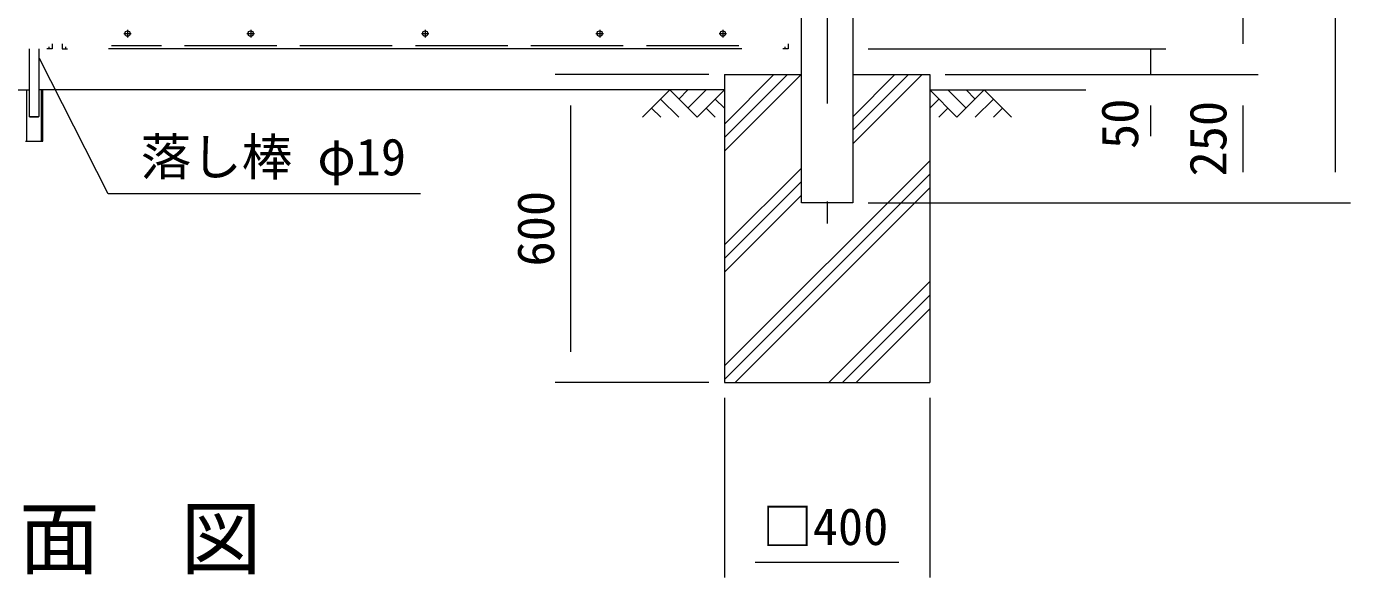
# Model space of a CAD drawing. Units: millimetres, scale not verified. Extents: x -6300 to 6300, y -4455 to 4455.
# Drawn here: x -2219 to 361, y -1708 to -634 of the extents above; entities that cross this region are included whole.
import ezdxf
from ezdxf.enums import TextEntityAlignment as Align

# ---------------------------------------------------------------- set-up
doc = ezdxf.new("R2010")
doc.units = ezdxf.units.MM
doc.header["$LTSCALE"] = 30
doc.linetypes.add('DASHED', pattern=[7.5, 6, -1.5])
doc.linetypes.add('USER1', pattern=[50.8, 31.75, -6.35, 6.35, -6.35])
for name, color, linetype, lineweight in [('0-0_D-TTL-TXT', 7, 'Continuous', 18), ('0-1_D-STR1', 1, 'Continuous', 18), ('0-2_D-BMK', 2, 'USER1', 13), ('0-3_D-STR4', 7, 'Continuous', 9), ('0-4_D-BGD', 7, 'Continuous', 9), ('0-5_D-DCR-HCH', 7, 'Continuous', 9), ('0-6_D-STR-DIM', 7, 'Continuous', 9), ('0-8_D-STR-TXT', 7, 'Continuous', 9), ('0-9_D-STR3', 3, 'Continuous', 13)]:
    doc.layers.add(name, color=color, linetype=linetype, lineweight=lineweight)
doc.styles.add('ＭＳ ゴシック', font='')
doc.styles.get('ＭＳ ゴシック').set_extended_font_data('MS Gothic')

msp = doc.modelspace()

# ---------------------------------------------------------------- linework, layer by layer
at = {"layer": '0-1_D-STR1'}
for p, q in [((-609.41, 497.16), (-609.41, -977.84)), ((-2169.41, -667.84), (-2169.41, -677.84)), ((-2149.41, -667.84), (-2149.41, -677.84)), ((-735.41, -667.84), (-735.41, -677.84)), ((-2169.41, -677.84), (-2179.41, -677.84)), ((-2149.41, -677.84), (-2139.41, -677.84)), ((-825.41, -677.84), (-2059.41, -677.84)), ((-735.41, -677.84), (-745.41, -677.84))]:
    msp.add_line(p, q, dxfattribs=at)
at = {"layer": '0-1_D-STR1', "linetype": 'DASHED'}
for p, q in [((-2175.41, -673.84), (-2175.41, -677.84)), ((-2143.41, -673.84), (-2143.41, -677.84)), ((-831.41, -671.84), (-2053.41, -671.84)), ((-741.41, -673.84), (-741.41, -677.84))]:
    msp.add_line(p, q, dxfattribs=at)
at = {"layer": '0-1_D-STR1'}
msp.add_lwpolyline([(-609.41, -977.84), (-709.41, -977.84), (-709.41, 497.16)], dxfattribs=at)
at = {"layer": '0-2_D-BMK'}
for p, q in [((-659.41, 549.16), (-659.41, -1017.84)), ((-2022.41, -640.4), (-2022.41, -655.28)), ((-1782.41, -640.4), (-1782.41, -655.28)), ((-1442.41, -640.4), (-1442.41, -655.28)), ((-1102.41, -640.4), (-1102.41, -655.28)), ((-862.41, -640.4), (-862.41, -655.28)), ((-2029.85, -647.84), (-2014.97, -647.84)), ((-1789.85, -647.84), (-1774.97, -647.84)), ((-1449.85, -647.84), (-1434.97, -647.84)), ((-1109.85, -647.84), (-1094.97, -647.84)), ((-869.85, -647.84), (-854.97, -647.84))]:
    msp.add_line(p, q, dxfattribs=at)
at = {"layer": '0-3_D-STR4'}
for p, q in [((-859.41, -727.84), (-709.41, -727.84)), ((-859.41, -727.84), (-859.41, -1327.84)), ((-609.41, -727.84), (-459.41, -727.84)), ((-459.41, -727.84), (-459.41, -1327.84)), ((-859.41, -1327.84), (-459.41, -1327.84))]:
    msp.add_line(p, q, dxfattribs=at)
at = {"layer": '0-4_D-BGD'}
for p, q in [((-3459.41, -757.84), (-2213.91, -757.84)), ((-859.41, -757.84), (-2194.91, -757.84)), ((-459.41, -757.84), (-155.13, -757.84))]:
    msp.add_line(p, q, dxfattribs=at)
at = {"layer": '0-5_D-DCR-HCH'}
for p, q in [((-859.41, -877.22), (-710.03, -727.84)), ((-859.41, -850.71), (-736.54, -727.84)), ((-859.41, -824.19), (-763.06, -727.84)), ((-609.41, -862.93), (-474.32, -727.84)), ((-609.41, -836.41), (-500.84, -727.84)), ((-609.41, -809.89), (-527.36, -727.84)), ((-965.84, -757.84), (-1019.05, -811.05)), ((-965.84, -757.84), (-912.62, -811.05)), ((-948.1, -775.57), (-930.36, -757.84)), ((-930.36, -793.31), (-894.89, -757.84)), ((-912.62, -811.05), (-859.41, -757.84)), ((-406.2, -811.05), (-459.41, -757.84)), ((-388.46, -793.31), (-423.94, -757.84)), ((-352.99, -757.84), (-406.2, -811.05)), ((-370.63, -775.67), (-388.46, -757.84)), ((-352.99, -757.84), (-299.78, -811.05)), ((-1001.31, -793.31), (-983.49, -811.05)), ((-983.57, -775.57), (-947.94, -811.05)), ((-894.89, -793.31), (-877.07, -811.05)), ((-877.15, -775.57), (-859.41, -793.23)), ((-441.67, -775.57), (-459.41, -793.23)), ((-423.94, -793.31), (-441.76, -811.05)), ((-335.25, -775.57), (-370.89, -811.05)), ((-317.51, -793.31), (-335.33, -811.05)), ((-859.41, -1295.6), (-459.41, -895.6)), ((-859.41, -1059.89), (-709.41, -909.89)), ((-859.41, -1322.11), (-459.41, -922.11)), ((-859.41, -1086.41), (-709.41, -936.41)), ((-838.62, -1327.84), (-459.41, -948.63)), ((-859.41, -1112.93), (-709.41, -962.93)), ((-655.95, -1327.84), (-459.41, -1131.3)), ((-629.43, -1327.84), (-459.41, -1157.82)), ((-602.92, -1327.84), (-459.41, -1184.33))]:
    msp.add_line(p, q, dxfattribs=at)
at = {"layer": '0-6_D-STR-DIM'}
for p, q in [((330.59, 449.16), (330.59, -917.84)), ((150.59, 412.16), (150.59, -667.84)), ((-579.41, -677.84), (-179.41, -677.84)), ((-579.41, -677.84), (0.59, -677.84)), ((-579.41, -677.84), (0.59, -677.84)), ((-29.41, -677.84), (-29.41, -727.84)), ((-889.41, -727.84), (-1189.41, -727.84)), ((-429.41, -727.84), (0.59, -727.84)), ((-429.41, -727.84), (180.59, -727.84)), ((-429.41, -727.84), (180.59, -727.84)), ((-1159.41, -787.84), (-1159.41, -1267.84)), ((-29.41, -787.84), (-29.41, -847.84)), ((150.59, -787.84), (150.59, -917.84)), ((-579.41, -977.84), (180.59, -977.84)), ((-579.41, -977.84), (360.59, -977.84)), ((-889.41, -1327.84), (-1189.41, -1327.84)), ((-859.41, -1357.84), (-859.41, -1707.84)), ((-459.41, -1357.84), (-459.41, -1707.84)), ((-799.41, -1677.84), (-519.41, -1677.84))]:
    msp.add_line(p, q, dxfattribs=at)
at = {"layer": '0-8_D-STR-TXT'}
msp.add_lwpolyline([(-1451.37, -960.26), (-2060.37, -960.26), (-2194.01, -696.74)], dxfattribs=at)
at = {"layer": '0-9_D-STR3'}
for p, q in [((-2213.91, -677.84), (-2213.91, -809.34)), ((-2194.91, -677.84), (-2194.91, -809.34)), ((-2219.11, -757.84), (-2219.11, -857.84)), ((-2189.71, -857.84), (-2189.71, -757.84)), ((-2213.91, -809.34), (-2194.91, -809.34)), ((-2212.91, -810.34), (-2213.91, -809.34)), ((-2212.91, -810.34), (-2195.91, -810.34)), ((-2194.91, -809.34), (-2195.91, -810.34))]:
    msp.add_line(p, q, dxfattribs=at)
msp.add_lwpolyline([(-2221.41, -857.84), (-2187.41, -857.84), (-2187.41, -757.84)], dxfattribs=at)
for centre in [(-2022.41, -647.84), (-1782.41, -647.84), (-1442.41, -647.84), (-1102.41, -647.84), (-862.41, -647.84)]:
    msp.add_circle(centre, 5.25, dxfattribs=at)

# ---------------------------------------------------------------- texts
at = {"layer": '0-0_D-TTL-TXT', "style": 'ＭＳ ゴシック'}
msp.add_text('正\u3000面\u3000図', height=115.5, dxfattribs=at).set_placement((-2549.26, -1723.9), align=Align.BOTTOM_LEFT)
at = {"layer": '0-6_D-STR-DIM', "style": 'ＭＳ ゴシック'}
for s, p in [('50', (-31.47, -872.82)), ('250', (140.47, -926.34)), ('600', (-1169.53, -1101.71))]:
    msp.add_text(s, height=72.14, rotation=90, dxfattribs=at).set_placement(p, align=Align.BOTTOM_LEFT)
msp.add_text('□400', height=72.14, dxfattribs=at).set_placement((-785.64, -1666.2), align=Align.BOTTOM_LEFT)
at = {"layer": '0-8_D-STR-TXT', "style": 'ＭＳ ゴシック'}
msp.add_text('落し棒 φ19', height=72.14, dxfattribs=at).set_placement((-1996.7, -945.86), align=Align.BOTTOM_LEFT)

doc.saveas('drawing.dxf')
